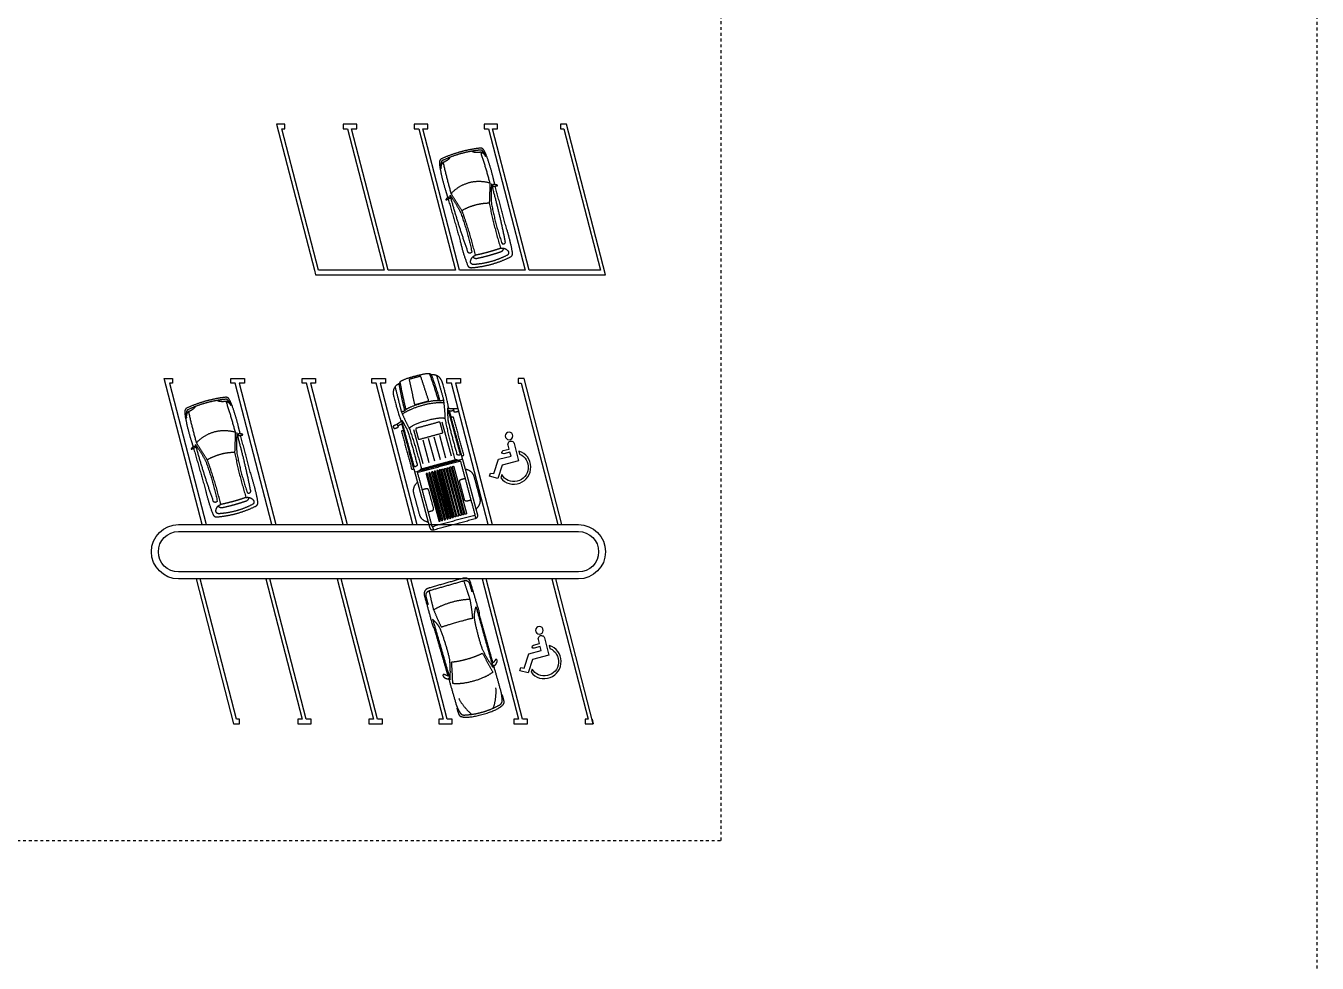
# Model space of a CAD drawing. Header units: metres. Extents: x -17 to 580, y -130 to 19.
# Drawn here: x 333.55 to 378.18, y -61.27 to -28.89 of the extents above; entities that cross this region are included whole.
import ezdxf

# ---------------------------------------------------------------- set-up
doc = ezdxf.new("R2010")
doc.units = ezdxf.units.M
for name, pattern in [('Dash Line_3', [0.002905, 0.001937, -0.000968375]), ('Style Grey Lines_1', [0]), ('Style Hidden', [0.015, 0.006, -0.009]), ('Thin Grey Page Lines', [0])]:
    doc.linetypes.add(name, pattern=pattern)
for name, color, linetype, true_color in [('Furniture', 7, 'Continuous', 0x7a8bf7), ('Imported blocks', 7, 'Continuous', 0x7a8bf7), ('Page Layout', 7, 'Continuous', 0xe0e0e0)]:
    doc.layers.add(name, color=color, linetype=linetype, true_color=true_color)

# ---------------------------------------------------------------- blocks, each defined once
blk = doc.blocks.new('Single row parking B')
at = {"layer": 'Imported blocks', "linetype": 'Thin Grey Page Lines'}
blk.add_lwpolyline([(-4.378, -2.444), (-4.337, -2.604), (5.684, -2.604), (4.337, 2.604), (4.133, 2.604), (4.133, 2.444), (4.241, 2.444), (5.505, -2.444), (3.043, -2.444), (1.779, 2.444), (1.956, 2.444), (1.956, 2.604), (1.486, 2.604), (1.486, 2.444), (1.642, 2.444), (2.905, -2.444), (0.632, -2.444), (-0.632, 2.444), (-0.455, 2.444), (-0.455, 2.603), (-0.925, 2.604), (-0.925, 2.444), (-0.77, 2.444), (0.494, -2.444), (-1.83, -2.444), (-3.094, 2.444), (-2.916, 2.444), (-2.916, 2.604), (-3.386, 2.604), (-3.386, 2.444), (-3.231, 2.444), (-1.967, -2.444), (-4.241, -2.444), (-5.505, 2.444), (-5.397, 2.444), (-5.397, 2.604), (-5.684, 2.604), (-4.378, -2.444)], close=True, dxfattribs=at)
at = {"layer": 'Imported blocks'}
for points in [[(0.002, 1.404), (-0.062, 1.354), (-0.055, 1.273)], [(0.671, 1.647), (0.327, 1.552), (0.002, 1.404)], [(0.056, 1.352), (0.017, 1.336), (0.006, 1.296)], [(0.687, 1.587), (0.362, 1.497), (0.056, 1.352)], [(0.07, 1.288), (0.174, 1.332), (0.263, 1.4)], [(0.263, 1.4), (0.296, 1.426), (0.315, 1.464)], [(1.369, 1.781), (1.015, 1.742), (0.671, 1.647)], [(1.349, 1.709), (1.013, 1.677), (0.687, 1.587)], [(1.07, 1.672), (1.105, 1.65), (1.147, 1.644)], [(1.147, 1.644), (1.259, 1.632), (1.37, 1.647)], [(1.421, 1.687), (1.391, 1.716), (1.349, 1.709)], [(1.485, 1.699), (1.45, 1.772), (1.369, 1.781)], [(1.691, 0.574), (1.548, 1.116), (1.37, 1.647)], [(1.37, 1.647), (1.486, 1.605), (1.534, 1.492)], [(1.518, 1.553), (1.477, 1.625), (1.421, 1.687)], [(1.561, 1.54), (1.53, 1.623), (1.485, 1.699)], [(1.534, 1.492), (1.534, 1.525), (1.518, 1.553)], [(1.802, 0.749), (1.706, 1.152), (1.561, 1.54)], [(-0.055, 1.273), (-0.054, 1.185), (-0.038, 1.098)], [(-0.038, 1.098), (0.036, 0.69), (0.161, 0.296)], [(0.006, 1.296), (-0.01, 1.215), (-0.009, 1.131)], [(-0.009, 1.131), (-0.008, 1.099), (0.009, 1.071)], [(0.009, 1.071), (-0.008, 1.192), (0.07, 1.288)], [(0.07, 1.288), (0.19, 0.74), (0.346, 0.202)], [(0.346, 0.202), (0.598, 0.485), (0.964, 0.586)], [(0.964, 0.586), (1.329, 0.687), (1.691, 0.574)], [(1.691, 0.574), (1.678, 0.23), (1.666, -0.115)], [(1.743, 0.549), (1.723, 0.214), (1.739, -0.121)], [(2.227, -1.479), (2.025, -0.456), (1.743, 0.549)], [(1.786, 0.509), (1.77, 0.472), (1.808, 0.454)], [(1.86, 0.517), (1.822, 0.52), (1.786, 0.509)], [(1.86, 0.517), (1.831, 0.633), (1.802, 0.749)], [(1.808, 0.454), (1.841, 0.46), (1.873, 0.466)], [(1.948, 0.494), (1.907, 0.515), (1.86, 0.517)], [(1.873, 0.466), (1.909, 0.472), (1.945, 0.477)], [(2.258, -0.982), (2.059, -0.26), (1.873, 0.466)], [(1.945, 0.477), (1.952, 0.478), (1.953, 0.485)], [(1.953, 0.485), (1.954, 0.491), (1.948, 0.494)], [(0.161, 0.296), (0.196, 0.181), (0.23, 0.067)], [(0.167, 0.002), (0.163, -0.004), (0.167, -0.009)], [(0.23, 0.067), (0.191, 0.041), (0.167, 0.002)], [(0.177, -0.011), (0.211, 0.003), (0.245, 0.016)], [(0.23, 0.067), (0.261, 0.088), (0.298, 0.098)], [(0.307, 0.039), (0.276, 0.028), (0.245, 0.016)], [(0.245, 0.016), (0.459, -0.702), (0.659, -1.424)], [(0.298, 0.098), (0.33, 0.074), (0.307, 0.039)], [(0.314, 0.154), (0.504, -0.123), (0.662, -0.419)], [(0.94, -1.835), (0.588, -0.853), (0.314, 0.154)], [(0.721, -0.376), (0.534, -0.086), (0.346, 0.202)], [(0.167, -0.009), (0.171, -0.014), (0.177, -0.011)], [(0.662, -0.419), (0.916, -1.098), (1.064, -1.809)], [(0.721, -0.376), (0.937, -0.252), (1.177, -0.186)], [(1.187, -1.923), (1.001, -1.135), (0.721, -0.376)], [(1.177, -0.186), (1.417, -0.12), (1.666, -0.115)], [(1.666, -0.115), (1.815, -0.91), (2.061, -1.682)], [(1.739, -0.121), (1.87, -0.835), (2.107, -1.52)], [(2.471, -1.841), (2.394, -1.404), (2.258, -0.982)], [(0.659, -1.424), (0.758, -1.856), (0.917, -2.271)], [(2.061, -1.682), (1.846, -1.756), (1.628, -1.816)], [(2.061, -1.682), (2.205, -1.656), (2.303, -1.764)], [(2.068, -1.8), (2.149, -1.769), (2.164, -1.684)], [(2.107, -1.52), (2.185, -1.553), (2.227, -1.479)], [(2.303, -1.764), (2.336, -1.798), (2.332, -1.844)], [(1.064, -1.809), (1.014, -1.877), (0.94, -1.835)], [(1.037, -2.202), (1.01, -2.164), (1.021, -2.119)], [(1.021, -2.119), (1.05, -1.975), (1.187, -1.923)], [(1.111, -2.245), (1.064, -2.24), (1.037, -2.202)], [(1.099, -1.978), (1.156, -2.044), (1.241, -2.028)], [(1.718, -2.144), (1.42, -2.227), (1.111, -2.245)], [(1.628, -1.816), (1.409, -1.877), (1.187, -1.923)], [(1.241, -2.028), (1.452, -1.985), (1.658, -1.928)], [(1.658, -1.928), (1.865, -1.871), (2.068, -1.8)], [(2.291, -1.919), (2.017, -2.062), (1.718, -2.144)], [(1.743, -2.232), (2.085, -2.138), (2.402, -1.979)], [(2.332, -1.844), (2.329, -1.891), (2.291, -1.919)], [(2.402, -1.979), (2.481, -1.932), (2.471, -1.841)], [(0.917, -2.271), (0.955, -2.354), (1.046, -2.353)], [(1.046, -2.353), (1.4, -2.327), (1.743, -2.232)]]:
    blk.add_open_spline(points, degree=2, dxfattribs=at)
blk = doc.blocks.new('Two rows parking B')
at = {"layer": 'Imported blocks', "linetype": 'Thin Grey Page Lines'}
for points in [[(-6.096, 0.726), (-7.401, 5.774), (-7.115, 5.774), (-7.115, 5.614), (-7.223, 5.614), (-5.959, 0.726)], [(-3.685, 0.726), (-4.949, 5.614), (-5.104, 5.614), (-5.104, 5.774), (-4.634, 5.774), (-4.634, 5.614), (-4.811, 5.614), (-3.547, 0.726)], [(-1.223, 0.726), (-2.487, 5.614), (-2.642, 5.614), (-2.642, 5.774), (-2.172, 5.774), (-2.172, 5.614), (-2.35, 5.614), (-1.086, 0.726)], [(1.188, 0.726), (-0.076, 5.614), (-0.231, 5.614), (-0.231, 5.774), (0.239, 5.774), (0.239, 5.614), (0.061, 5.614), (1.325, 0.726)], [(3.787, 0.726), (2.524, 5.614), (2.368, 5.614), (2.368, 5.774), (2.838, 5.774), (2.838, 5.614), (2.661, 5.614), (3.925, 0.726)], [(6.336, 0.726), (5.031, 5.774), (4.827, 5.774), (4.827, 5.614), (4.935, 5.614), (6.199, 0.726)], [(-6.3, -1.149), (-5.007, -6.153), (-4.803, -6.153), (-4.803, -5.993), (-4.911, -5.993), (-6.163, -1.149)], [(-3.889, -1.149), (-2.637, -5.993), (-2.792, -5.993), (-2.792, -6.153), (-2.322, -6.153), (-2.322, -5.993), (-2.499, -5.993), (-3.752, -1.149)], [(-1.428, -1.149), (-0.175, -5.993), (-0.33, -5.993), (-0.33, -6.153), (0.14, -6.153), (0.14, -5.993), (-0.038, -5.993), (-1.29, -1.149)], [(0.984, -1.149), (2.236, -5.993), (2.081, -5.993), (2.081, -6.153), (2.551, -6.153), (2.551, -5.993), (2.373, -5.993), (1.121, -1.149)], [(3.583, -1.149), (4.836, -5.993), (4.68, -5.993), (4.68, -6.153), (5.15, -6.153), (5.15, -5.993), (4.973, -5.993), (3.721, -1.149)], [(5.994, -1.149), (7.247, -5.993), (7.139, -5.993), (7.139, -6.153), (7.425, -6.153), (6.132, -1.149)], [(7.384, -5.993), (7.425, -6.153)]]:
    blk.add_lwpolyline(points, dxfattribs=at)
at = {"layer": 'Imported blocks', "linetype": 'Style Grey Lines_1'}
for points in [[(2.435, 4.734), (2.421, 4.735)], [(2.456, 4.659), (2.434, 4.657)], [(2.6, 4.668), (2.597, 4.695)], [(0.674, 4.147), (0.663, 4.171)], [(0.782, 4.287), (0.795, 4.295)], [(0.803, 4.211), (0.823, 4.221)], [(2.52, 3.086), (2.2, 4.265)], [(1.541, 2.821), (1.222, 4)], [(1.529, 3.658), (1.741, 2.875)], [(1.719, 3.71), (1.931, 2.927)], [(1.918, 3.764), (2.13, 2.981)], [(2.108, 3.815), (2.32, 3.032)], [(4.691, 3.531), (4.845, 2.933), (4.272, 2.785), (4.123, 2.324), (3.842, 2.397), (3.871, 2.506), (3.992, 2.492), (4.148, 2.983), (4.581, 3.095), (4.546, 3.23), (4.334, 3.175)], [(4.305, 3.284), (4.516, 3.338), (4.48, 3.477)], [(4.851, 3.268), (4.879, 3.163)], [(2.9, 1.085), (2.466, 2.686)], [(2.518, 2.7), (2.951, 1.099)], [(2.989, 1.11), (2.556, 2.71)], [(2.607, 2.724), (3.04, 1.124)], [(1.648, 2.464), (2.081, 0.864)], [(2.133, 0.878), (1.7, 2.478)], [(1.738, 2.488), (2.171, 0.888)], [(2.222, 0.902), (1.789, 2.502)], [(1.833, 2.514), (2.266, 0.914)], [(2.318, 0.928), (1.885, 2.528)], [(1.924, 2.539), (2.358, 0.939)], [(2.409, 0.953), (1.976, 2.553)], [(2.014, 2.563), (2.447, 0.963)], [(2.499, 0.977), (2.065, 2.577)], [(2.102, 2.587), (2.535, 0.987)], [(2.587, 1.001), (2.153, 2.601)], [(2.623, 1.011), (2.19, 2.611)], [(2.241, 2.625), (2.675, 1.025)], [(2.713, 1.035), (2.279, 2.635)], [(2.331, 2.649), (2.764, 1.049)], [(2.804, 1.06), (2.371, 2.66)], [(2.422, 2.674), (2.855, 1.073)], [(3.377, 1.264), (3.005, 2.641)], [(4.259, 2.453), (4.225, 2.346)], [(1.347, 2.193), (1.719, 0.815)], [(3.326, 1.048), (3.355, 0.941)], [(1.873, 0.655), (1.902, 0.548)], [(5.739, -3.187), (5.893, -3.786), (5.32, -3.934), (5.171, -4.395), (4.89, -4.322), (4.919, -4.213), (5.04, -4.227), (5.196, -3.735), (5.629, -3.623), (5.594, -3.489), (5.382, -3.544)], [(5.353, -3.435), (5.564, -3.38), (5.528, -3.242)], [(5.899, -3.45), (5.927, -3.556)], [(5.307, -4.265), (5.273, -4.372)]]:
    blk.add_lwpolyline(points, dxfattribs=at)
for points in [[(4.648, 3.792, 1), (4.382, 3.792, 1), (4.648, 3.792)], [(5.696, -2.927, 1), (5.43, -2.927, 1), (5.696, -2.927)]]:
    blk.add_lwpolyline(points, format="xyb", close=True, dxfattribs=at)
at = {"layer": 'Imported blocks', "linetype": 'Thin Grey Page Lines'}
for points in [[(-6.91, 0.726), (6.91, 0.726, -1), (6.91, -1.149), (-6.91, -1.149, -1), (-6.91, 0.726)], [(-6.91, 0.486), (6.91, 0.486, -1), (6.91, -0.91), (-6.91, -0.91, -1), (-6.91, 0.486)]]:
    blk.add_lwpolyline(points, format="xyb", close=True, dxfattribs=at)
at = {"layer": 'Imported blocks'}
for points, degree in [([(1.247, 5.849), (0.873, 5.748), (0.749, 5.662)], 2), ([(1.437, 5.849), (1.259, 5.801), (1.082, 5.753)], 2), ([(1.77, 5.938), (1.62, 5.95), (1.247, 5.849)], 2), ([(1.467, 5.831), (1.461, 5.856), (1.437, 5.849)], 2), ([(1.732, 5.025), (1.6, 5.428), (1.467, 5.831)], 2), ([(2.077, 5.008), (1.934, 5.496), (1.77, 5.938)], 2), ([(1.834, 5.897), (1.805, 5.922), (1.77, 5.938)], 2), ([(2.108, 5.815), (1.99, 5.918), (1.834, 5.897)], 2), ([(2.131, 4.995), (2.002, 5.453), (1.834, 5.897)], 2), ([(2.011, 5.875), (2.133, 5.45), (2.255, 5.025)], 2), ([(2.223, 5.595), (2.192, 5.719), (2.108, 5.815)], 2), ([(0.52, 5.385), (0.496, 5.26), (0.531, 5.137)], 2), ([(0.714, 5.594), (0.57, 5.533), (0.52, 5.385)], 2), ([(0.574, 5.485), (0.682, 5.057), (0.791, 4.629)], 2), ([(0.749, 5.662), (0.728, 5.63), (0.714, 5.594)], 2), ([(0.913, 4.665), (0.794, 5.125), (0.714, 5.594)], 2), ([(0.954, 4.703), (0.831, 5.198), (0.749, 5.662)], 2), ([(1.082, 5.753), (1.058, 5.747), (1.065, 5.722)], 2), ([(1.065, 5.722), (1.154, 5.308), (1.243, 4.893)], 2), ([(2.403, 4.852), (2.422, 4.86), (2.223, 5.595)], 2), ([(-5.966, 4.993), (-6.31, 4.898), (-6.635, 4.75)], 2), ([(-5.95, 4.933), (-6.275, 4.843), (-6.581, 4.698)], 2), ([(-5.268, 5.128), (-5.622, 5.088), (-5.966, 4.993)], 2), ([(-5.288, 5.056), (-5.624, 5.023), (-5.95, 4.933)], 2), ([(-5.567, 5.018), (-5.532, 4.996), (-5.49, 4.991)], 2), ([(-5.49, 4.991), (-5.378, 4.978), (-5.267, 4.993)], 2), ([(-5.216, 5.034), (-5.246, 5.062), (-5.288, 5.056)], 2), ([(-5.152, 5.045), (-5.187, 5.118), (-5.268, 5.128)], 2), ([(-4.946, 3.92), (-5.089, 4.462), (-5.267, 4.993)], 2), ([(-5.267, 4.993), (-5.151, 4.952), (-5.103, 4.839)], 2), ([(-5.119, 4.9), (-5.16, 4.972), (-5.216, 5.034)], 2), ([(-5.076, 4.886), (-5.107, 4.969), (-5.152, 5.045)], 2), ([(0.531, 5.137), (0.73, 4.401), (0.75, 4.405)], 2), ([(1.499, 4.915), (1.128, 4.815), (0.954, 4.703)], 2), ([(1.273, 4.875), (1.494, 4.935), (1.715, 4.995)], 2), ([(2.077, 5.008), (1.871, 5.016), (1.499, 4.915)], 2), ([(2.267, 4.936), (1.926, 4.953), (1.519, 4.843)], 2), ([(1.715, 4.995), (1.739, 5.001), (1.732, 5.025)], 2), ([(2.131, 4.995), (2.106, 5.008), (2.077, 5.008)], 2), ([(2.255, 5.025), (2.194, 5.007), (2.131, 4.995)], 2), ([(2.31, 4.39), (2.3, 4.709), (2.255, 5.025)], 2), ([(-6.635, 4.75), (-6.699, 4.7), (-6.692, 4.62)], 2), ([(-6.692, 4.62), (-6.691, 4.531), (-6.675, 4.444)], 2), ([(-6.631, 4.643), (-6.647, 4.561), (-6.646, 4.478)], 2), ([(-6.646, 4.478), (-6.645, 4.445), (-6.628, 4.417)], 2), ([(-6.581, 4.698), (-6.62, 4.683), (-6.631, 4.643)], 2), ([(-6.628, 4.417), (-6.645, 4.539), (-6.567, 4.634)], 2), ([(-6.567, 4.634), (-6.463, 4.678), (-6.374, 4.746)], 2), ([(-6.567, 4.634), (-6.447, 4.087), (-6.291, 3.549)], 2), ([(-6.374, 4.746), (-6.341, 4.773), (-6.322, 4.81)], 2), ([(-5.103, 4.839), (-5.103, 4.871), (-5.119, 4.9)], 2), ([(-4.835, 4.095), (-4.931, 4.498), (-5.076, 4.886)], 2), ([(0.791, 4.629), (0.853, 4.644), (0.913, 4.665)], 2), ([(0.791, 4.629), (0.912, 4.333), (1.064, 4.053)], 2), ([(1.519, 4.843), (1.112, 4.732), (0.826, 4.546)], 2), ([(0.954, 4.703), (0.929, 4.689), (0.913, 4.665)], 2), ([(1.243, 4.893), (1.249, 4.869), (1.273, 4.875)], 2), ([(2.393, 4.764), (2.382, 4.541), (2.404, 4.319)], 2), ([(2.832, 3.144), (2.614, 3.955), (2.393, 4.764)], 2), ([(2.435, 4.734), (2.419, 4.793), (2.403, 4.852)], 2), ([(2.614, 4.721), (2.525, 4.728), (2.435, 4.734)], 2), ([(2.456, 4.659), (2.528, 4.663), (2.6, 4.668)], 2), ([(2.518, 4.428), (2.487, 4.543), (2.456, 4.659)], 2), ([(2.597, 4.695), (2.594, 4.715), (2.614, 4.721)], 2), ([(2.6, 4.668), (2.602, 4.655), (2.603, 4.642)], 2), ([(2.603, 4.642), (2.606, 4.618), (2.63, 4.621)], 2), ([(2.618, 4.722), (2.616, 4.721), (2.614, 4.721)], 2), ([(2.732, 4.736), (2.675, 4.729), (2.618, 4.722)], 2), ([(2.63, 4.621), (2.687, 4.628), (2.744, 4.635)], 2), ([(2.759, 4.715), (2.756, 4.739), (2.732, 4.736)], 2), ([(2.744, 4.635), (2.768, 4.638), (2.765, 4.662)], 2), ([(2.765, 4.662), (2.762, 4.688), (2.759, 4.715)], 2), ([(-6.675, 4.444), (-6.601, 4.037), (-6.476, 3.642)], 2), ([(-4.777, 3.864), (-4.806, 3.979), (-4.835, 4.095)], 2), ([(0.526, 4.138), (0.503, 4.129), (0.513, 4.107)], 2), ([(0.513, 4.107), (0.523, 4.082), (0.534, 4.057)], 2), ([(0.631, 4.184), (0.578, 4.161), (0.526, 4.138)], 2), ([(0.534, 4.057), (0.544, 4.035), (0.566, 4.045)], 2), ([(0.566, 4.045), (0.619, 4.068), (0.672, 4.09)], 2), ([(0.635, 4.185), (0.633, 4.184), (0.631, 4.184)], 2), ([(0.782, 4.287), (0.708, 4.236), (0.635, 4.185)], 2), ([(0.663, 4.171), (0.655, 4.19), (0.635, 4.185)], 2), ([(0.672, 4.09), (0.694, 4.1), (0.684, 4.122)], 2), ([(0.674, 4.147), (0.738, 4.179), (0.803, 4.211)], 2), ([(0.684, 4.122), (0.679, 4.134), (0.674, 4.147)], 2), ([(0.75, 4.405), (0.766, 4.346), (0.782, 4.287)], 2), ([(0.803, 4.211), (0.834, 4.096), (0.865, 3.981)], 2), ([(1.242, 2.714), (1.021, 3.523), (0.804, 4.334)], 2), ([(0.804, 4.334), (0.926, 4.147), (1.019, 3.944)], 2), ([(1.661, 4.316), (1.211, 4.194), (1.064, 4.053)], 2), ([(1.064, 4.053), (1.309, 3.362), (1.481, 2.65)], 2), ([(1.312, 4.057), (1.28, 4.049), (1.289, 4.017)], 2), ([(2.093, 4.269), (1.703, 4.163), (1.312, 4.057)], 2), ([(2.31, 4.39), (2.112, 4.438), (1.661, 4.316)], 2), ([(2.134, 4.245), (2.125, 4.278), (2.093, 4.269)], 2), ([(2.22, 3.928), (2.177, 4.087), (2.134, 4.245)], 2), ([(2.658, 2.969), (2.447, 3.67), (2.31, 4.39)], 2), ([(2.404, 4.319), (2.549, 3.731), (2.713, 3.15)], 2), ([(2.572, 4.443), (2.545, 4.435), (2.518, 4.428)], 2), ([(2.879, 3.102), (2.697, 3.765), (2.518, 4.428)], 2), ([(2.597, 4.428), (2.592, 4.448), (2.572, 4.443)], 2), ([(2.945, 3.141), (2.771, 3.785), (2.597, 4.428)], 2), ([(-6.476, 3.642), (-6.441, 3.528), (-6.407, 3.413)], 2), ([(-6.291, 3.549), (-6.039, 3.831), (-5.673, 3.932)], 2), ([(-5.673, 3.932), (-5.307, 4.033), (-4.946, 3.92)], 2), ([(-4.946, 3.92), (-4.959, 3.576), (-4.971, 3.231)], 2), ([(-4.894, 3.895), (-4.914, 3.56), (-4.898, 3.225)], 2), ([(-4.41, 1.867), (-4.612, 2.89), (-4.894, 3.895)], 2), ([(-4.851, 3.855), (-4.866, 3.818), (-4.829, 3.801)], 2), ([(-4.777, 3.864), (-4.815, 3.866), (-4.851, 3.855)], 2), ([(-4.829, 3.801), (-4.796, 3.807), (-4.764, 3.812)], 2), ([(-4.689, 3.84), (-4.73, 3.861), (-4.777, 3.864)], 2), ([(-4.764, 3.812), (-4.728, 3.818), (-4.692, 3.824)], 2), ([(-4.379, 2.364), (-4.578, 3.086), (-4.764, 3.812)], 2), ([(-4.692, 3.824), (-4.685, 3.825), (-4.684, 3.831)], 2), ([(-4.684, 3.831), (-4.683, 3.837), (-4.689, 3.84)], 2), ([(0.812, 3.966), (0.792, 3.961), (0.797, 3.941)], 2), ([(0.797, 3.941), (0.971, 3.297), (1.146, 2.654)], 2), ([(0.865, 3.981), (0.839, 3.973), (0.812, 3.966)], 2), ([(1.222, 2.653), (1.045, 3.317), (0.865, 3.981)], 2), ([(1.019, 3.944), (1.19, 3.364), (1.342, 2.778)], 2), ([(1.289, 4.017), (1.332, 3.858), (1.375, 3.7)], 2), ([(1.375, 3.7), (1.384, 3.668), (1.416, 3.676)], 2), ([(1.416, 3.676), (1.806, 3.782), (2.196, 3.888)], 2), ([(2.196, 3.888), (2.228, 3.896), (2.22, 3.928)], 2), ([(4.48, 3.477), (4.47, 3.515), (4.481, 3.554), (4.509, 3.582)], 3), ([(4.509, 3.582), (4.537, 3.609), (4.576, 3.619), (4.614, 3.609)], 3), ([(4.614, 3.609), (4.653, 3.598), (4.681, 3.57), (4.691, 3.531)], 3), ([(-6.47, 3.348), (-6.474, 3.343), (-6.47, 3.338)], 2), ([(-6.407, 3.413), (-6.446, 3.387), (-6.47, 3.348)], 2), ([(-6.47, 3.338), (-6.466, 3.333), (-6.46, 3.335)], 2), ([(-6.46, 3.335), (-6.426, 3.349), (-6.392, 3.362)], 2), ([(-6.407, 3.413), (-6.376, 3.435), (-6.339, 3.444)], 2), ([(-6.33, 3.386), (-6.361, 3.374), (-6.392, 3.362)], 2), ([(-6.392, 3.362), (-6.178, 2.644), (-5.978, 1.922)], 2), ([(-6.339, 3.444), (-6.307, 3.42), (-6.33, 3.386)], 2), ([(-6.323, 3.5), (-6.133, 3.223), (-5.975, 2.928)], 2), ([(-5.697, 1.512), (-6.048, 2.494), (-6.323, 3.5)], 2), ([(-5.916, 2.97), (-6.103, 3.26), (-6.291, 3.549)], 2), ([(-5.916, 2.97), (-5.7, 3.094), (-5.46, 3.16)], 2), ([(-5.46, 3.16), (-5.22, 3.227), (-4.971, 3.231)], 2), ([(-4.971, 3.231), (-4.822, 2.436), (-4.576, 1.665)], 2), ([(-4.898, 3.225), (-4.767, 2.512), (-4.53, 1.826)], 2), ([(2.713, 3.15), (2.772, 3.131), (2.832, 3.144)], 2), ([(2.931, 3.116), (2.951, 3.121), (2.945, 3.141)], 2), ([(4.265, 3.215), (4.257, 3.247), (4.274, 3.276), (4.305, 3.284)], 3), ([(4.334, 3.175), (4.302, 3.167), (4.273, 3.184), (4.265, 3.215)], 3), ([(5.264, 2.726), (5.258, 2.983), (5.098, 3.193), (4.851, 3.268)], 3), ([(4.879, 3.163), (5.079, 3.075), (5.193, 2.882), (5.173, 2.664)], 3), ([(-5.975, 2.928), (-5.721, 2.248), (-5.573, 1.538)], 2), ([(-5.45, 1.423), (-5.636, 2.211), (-5.916, 2.97)], 2), ([(1.342, 2.778), (1.301, 2.733), (1.242, 2.714)], 2), ([(2.889, 2.979), (2.083, 2.76), (1.277, 2.542)], 2), ([(1.376, 2.536), (2.091, 2.729), (2.806, 2.923)], 2), ([(1.481, 2.65), (1.775, 2.731), (2.069, 2.811)], 2), ([(2.069, 2.811), (2.363, 2.89), (2.658, 2.969)], 2), ([(2.371, 2.66), (2.364, 2.686), (2.389, 2.692)], 2), ([(2.389, 2.692), (2.415, 2.699), (2.422, 2.674)], 2), ([(2.466, 2.686), (2.459, 2.711), (2.485, 2.718)], 2), ([(2.485, 2.718), (2.511, 2.725), (2.518, 2.7)], 2), ([(2.556, 2.71), (2.549, 2.736), (2.575, 2.743)], 2), ([(2.575, 2.743), (2.6, 2.75), (2.607, 2.724)], 2), ([(2.763, 2.945), (2.711, 2.959), (2.658, 2.969)], 2), ([(2.806, 2.923), (2.829, 2.929), (2.835, 2.909)], 2), ([(2.835, 2.909), (3.085, 1.986), (3.334, 1.063)], 2), ([(2.879, 3.102), (2.905, 3.109), (2.931, 3.116)], 2), ([(2.918, 2.962), (2.899, 3.032), (2.879, 3.102)], 2), ([(2.918, 2.962), (2.911, 2.985), (2.889, 2.979)], 2), ([(2.918, 2.962), (2.918, 2.962), (2.918, 2.962)], 2), ([(3.005, 2.641), (2.961, 2.802), (2.918, 2.962)], 2), ([(4.881, 2.162), (5.123, 2.25), (5.271, 2.468), (5.264, 2.726)], 3), ([(-4.166, 1.505), (-4.243, 1.942), (-4.379, 2.364)], 2), ([(1.146, 2.654), (1.151, 2.634), (1.171, 2.639)], 2), ([(1.171, 2.639), (1.197, 2.646), (1.222, 2.653)], 2), ([(1.222, 2.653), (1.241, 2.583), (1.26, 2.513)], 2), ([(1.277, 2.542), (1.254, 2.536), (1.26, 2.513)], 2), ([(1.26, 2.513), (1.26, 2.513), (1.26, 2.513)], 2), ([(1.26, 2.513), (1.303, 2.353), (1.347, 2.193)], 2), ([(1.358, 2.509), (1.353, 2.529), (1.376, 2.536)], 2), ([(1.858, 0.664), (1.608, 1.586), (1.358, 2.509)], 2), ([(1.481, 2.65), (1.44, 2.615), (1.403, 2.576)], 2), ([(1.667, 2.497), (1.641, 2.49), (1.648, 2.464)], 2), ([(1.7, 2.478), (1.693, 2.504), (1.667, 2.497)], 2), ([(1.756, 2.521), (1.731, 2.514), (1.738, 2.488)], 2), ([(1.789, 2.502), (1.782, 2.528), (1.756, 2.521)], 2), ([(1.852, 2.547), (1.826, 2.54), (1.833, 2.514)], 2), ([(1.885, 2.528), (1.878, 2.554), (1.852, 2.547)], 2), ([(1.943, 2.572), (1.917, 2.565), (1.924, 2.539)], 2), ([(1.976, 2.553), (1.969, 2.579), (1.943, 2.572)], 2), ([(2.033, 2.596), (2.007, 2.589), (2.014, 2.563)], 2), ([(2.065, 2.577), (2.058, 2.603), (2.033, 2.596)], 2), ([(2.121, 2.62), (2.095, 2.613), (2.102, 2.587)], 2), ([(2.153, 2.601), (2.146, 2.627), (2.121, 2.62)], 2), ([(2.19, 2.611), (2.183, 2.637), (2.209, 2.644)], 2), ([(2.209, 2.644), (2.234, 2.651), (2.241, 2.625)], 2), ([(2.279, 2.635), (2.272, 2.661), (2.298, 2.668)], 2), ([(2.298, 2.668), (2.324, 2.675), (2.331, 2.649)], 2), ([(2.81, 2.199), (2.79, 2.272), (2.864, 2.292)], 2), ([(2.864, 2.292), (2.928, 2.31), (2.992, 2.327)], 2), ([(3.311, 2.378), (3.257, 2.58), (3.005, 2.641)], 2), ([(3.51, 1.646), (3.411, 2.012), (3.311, 2.378)], 2), ([(4.225, 2.346), (4.385, 2.145), (4.639, 2.073), (4.881, 2.162)], 3), ([(4.792, 2.229), (4.579, 2.179), (4.373, 2.266), (4.259, 2.453)], 3), ([(5.173, 2.664), (5.153, 2.447), (5.006, 2.278), (4.792, 2.229)], 3), ([(-5.978, 1.922), (-5.879, 1.49), (-5.72, 1.076)], 2), ([(-4.53, 1.826), (-4.452, 1.793), (-4.41, 1.867)], 2), ([(1.347, 2.193), (1.16, 2.012), (1.214, 1.811)], 2), ([(1.214, 1.811), (1.313, 1.445), (1.413, 1.078)], 2), ([(1.645, 1.962), (1.58, 1.945), (1.516, 1.927)], 2), ([(1.738, 1.909), (1.718, 1.982), (1.645, 1.962)], 2), ([(1.903, 1.299), (1.82, 1.604), (1.738, 1.909)], 2), ([(2.975, 1.589), (2.893, 1.894), (2.81, 2.199)], 2), ([(-5.573, 1.538), (-5.623, 1.47), (-5.697, 1.512)], 2), ([(-5.616, 1.228), (-5.587, 1.371), (-5.45, 1.423)], 2), ([(-5.538, 1.369), (-5.481, 1.302), (-5.396, 1.318)], 2), ([(-5.009, 1.53), (-5.228, 1.469), (-5.45, 1.423)], 2), ([(-5.396, 1.318), (-5.185, 1.361), (-4.979, 1.419)], 2), ([(-4.576, 1.665), (-4.791, 1.59), (-5.009, 1.53)], 2), ([(-4.979, 1.419), (-4.772, 1.476), (-4.569, 1.547)], 2), ([(-4.346, 1.428), (-4.62, 1.284), (-4.919, 1.202)], 2), ([(-4.894, 1.114), (-4.552, 1.208), (-4.235, 1.368)], 2), ([(-4.576, 1.665), (-4.432, 1.69), (-4.334, 1.582)], 2), ([(-4.569, 1.547), (-4.487, 1.577), (-4.473, 1.663)], 2), ([(-4.305, 1.502), (-4.308, 1.456), (-4.346, 1.428)], 2), ([(-4.334, 1.582), (-4.301, 1.549), (-4.305, 1.502)], 2), ([(-4.235, 1.368), (-4.156, 1.414), (-4.166, 1.505)], 2), ([(3.068, 1.536), (2.995, 1.516), (2.975, 1.589)], 2), ([(3.197, 1.571), (3.133, 1.554), (3.068, 1.536)], 2), ([(3.377, 1.264), (3.564, 1.444), (3.51, 1.646)], 2), ([(-5.72, 1.076), (-5.682, 0.993), (-5.591, 0.993)], 2), ([(-5.6, 1.144), (-5.627, 1.182), (-5.616, 1.228)], 2), ([(-5.526, 1.102), (-5.573, 1.106), (-5.6, 1.144)], 2), ([(-5.591, 0.993), (-5.237, 1.019), (-4.894, 1.114)], 2), ([(-4.919, 1.202), (-5.217, 1.12), (-5.526, 1.102)], 2), ([(1.413, 1.078), (1.467, 0.877), (1.719, 0.815)], 2), ([(1.721, 1.171), (1.785, 1.189), (1.849, 1.206)], 2), ([(1.849, 1.206), (1.923, 1.226), (1.903, 1.299)], 2), ([(3.326, 1.048), (2.599, 0.851), (1.873, 0.655)], 2), ([(1.921, 0.551), (2.629, 0.743), (3.337, 0.935)], 2), ([(2.204, 0.869), (2.229, 0.876), (2.222, 0.902)], 2), ([(2.266, 0.914), (2.273, 0.888), (2.299, 0.895)], 2), ([(2.299, 0.895), (2.325, 0.902), (2.318, 0.928)], 2), ([(2.358, 0.939), (2.365, 0.913), (2.39, 0.92)], 2), ([(2.39, 0.92), (2.416, 0.927), (2.409, 0.953)], 2), ([(2.447, 0.963), (2.454, 0.937), (2.48, 0.944)], 2), ([(2.48, 0.944), (2.506, 0.951), (2.499, 0.977)], 2), ([(2.535, 0.987), (2.542, 0.961), (2.568, 0.968)], 2), ([(2.568, 0.968), (2.594, 0.975), (2.587, 1.001)], 2), ([(2.656, 0.992), (2.63, 0.985), (2.623, 1.011)], 2), ([(2.675, 1.025), (2.682, 0.999), (2.656, 0.992)], 2), ([(2.745, 1.016), (2.72, 1.009), (2.713, 1.035)], 2), ([(2.764, 1.049), (2.771, 1.023), (2.745, 1.016)], 2), ([(2.837, 1.041), (2.811, 1.034), (2.804, 1.06)], 2), ([(2.855, 1.073), (2.862, 1.048), (2.837, 1.041)], 2), ([(2.932, 1.067), (2.907, 1.06), (2.9, 1.085)], 2), ([(2.951, 1.099), (2.958, 1.074), (2.932, 1.067)], 2), ([(3.022, 1.091), (2.996, 1.084), (2.989, 1.11)], 2), ([(3.04, 1.124), (3.047, 1.098), (3.022, 1.091)], 2), ([(3.334, 1.063), (3.338, 1.051), (3.326, 1.048)], 2), ([(3.337, 0.935), (3.458, 0.967), (3.425, 1.088)], 2), ([(3.425, 1.088), (3.401, 1.176), (3.377, 1.264)], 2), ([(1.719, 0.815), (1.743, 0.727), (1.767, 0.64)], 2), ([(1.767, 0.64), (1.8, 0.519), (1.921, 0.551)], 2), ([(1.873, 0.655), (1.861, 0.651), (1.858, 0.664)], 2), ([(2.081, 0.864), (2.088, 0.838), (2.114, 0.845)], 2), ([(2.114, 0.845), (2.14, 0.852), (2.133, 0.878)], 2), ([(2.171, 0.888), (2.178, 0.862), (2.204, 0.869)], 2), ([(2.906, -1.132), (2.328, -1.297), (1.749, -1.462)], 2), ([(2.904, -1.234), (2.354, -1.391), (1.805, -1.548)], 2), ([(3.158, -1.33), (3.112, -1.171), (2.904, -1.234)], 2), ([(3.179, -1.262), (3.111, -1.075), (2.906, -1.132)], 2), ([(3.168, -1.861), (3.077, -1.573), (2.955, -1.223)], 2), ([(3.236, -1.597), (3.199, -1.463), (3.158, -1.33)], 2), ([(3.472, -2.239), (3.325, -1.75), (3.179, -1.262)], 2), ([(1.749, -1.462), (1.545, -1.522), (1.586, -1.717)], 2), ([(1.586, -1.717), (1.72, -2.209), (1.854, -2.701)], 2), ([(1.805, -1.548), (1.595, -1.604), (1.64, -1.764)], 2), ([(1.64, -1.764), (1.676, -1.898), (1.715, -2.032)], 2), ([(1.912, -2.22), (1.837, -1.928), (1.755, -1.566)], 2), ([(2.518, -1.962), (2.155, -2.066), (1.912, -2.22)], 2), ([(1.912, -2.22), (2.026, -2.524), (2.173, -2.813)], 2), ([(3.168, -1.861), (2.881, -1.859), (2.518, -1.962)], 2), ([(3.26, -2.503), (3.232, -2.179), (3.168, -1.861)], 2), ([(3.331, -2.594), (3.294, -2.35), (3.373, -2.113)], 2), ([(3.373, -2.113), (3.646, -3.094), (3.924, -4.073)], 2), ([(2.16, -2.928), (2.063, -2.702), (1.871, -2.542)], 2), ([(1.871, -2.542), (2.158, -3.519), (2.439, -4.498)], 2), ([(2.173, -2.813), (2.29, -2.766), (2.713, -2.646)], 2), ([(2.713, -2.646), (3.135, -2.525), (3.26, -2.503)], 2), ([(3.589, -3.568), (3.431, -3.089), (3.331, -2.594)], 2), ([(3.497, -2.417), (3.496, -2.326), (3.472, -2.239)], 2), ([(3.958, -4.049), (3.727, -3.233), (3.497, -2.417)], 2), ([(1.854, -2.701), (1.879, -2.788), (1.927, -2.866)], 2), ([(1.927, -2.866), (2.162, -3.68), (2.397, -4.494)], 2), ([(2.456, -3.892), (2.337, -3.401), (2.16, -2.928)], 2), ([(5.557, -3.137), (5.585, -3.109), (5.624, -3.099), (5.663, -3.11)], 3), ([(5.663, -3.11), (5.701, -3.12), (5.729, -3.149), (5.739, -3.187)], 3), ([(3.96, -4.201), (3.746, -3.901), (3.589, -3.568)], 2), ([(5.313, -3.503), (5.305, -3.472), (5.322, -3.443), (5.353, -3.435)], 3), ([(5.382, -3.544), (5.35, -3.552), (5.321, -3.535), (5.313, -3.503)], 3), ([(5.528, -3.242), (5.518, -3.203), (5.529, -3.165), (5.557, -3.137)], 3), ([(6.313, -3.993), (6.306, -3.735), (6.146, -3.526), (5.899, -3.45)], 3), ([(5.927, -3.556), (6.127, -3.643), (6.241, -3.836), (6.221, -4.054)], 3), ([(2.476, -4.625), (2.499, -4.257), (2.456, -3.892)], 2), ([(2.528, -4.021), (2.805, -3.99), (3.075, -3.913)], 2), ([(3.075, -3.913), (3.345, -3.836), (3.597, -3.716)], 2), ([(3.597, -3.716), (3.769, -4.046), (3.955, -4.369)], 2), ([(4.04, -3.947), (4.01, -3.987), (3.982, -4.028)], 2), ([(4.09, -3.941), (4.063, -3.923), (4.04, -3.947)], 2), ([(4.04, -4.119), (4.095, -4.06), (4.103, -3.986)], 2), ([(4.092, -3.943), (4.091, -3.942), (4.09, -3.941)], 2), ([(4.103, -3.986), (4.106, -3.962), (4.092, -3.943)], 2), ([(5.929, -4.557), (6.171, -4.469), (6.32, -4.251), (6.313, -3.993)], 3), ([(2.274, -4.452), (2.241, -4.443), (2.228, -4.473)], 2), ([(2.366, -4.489), (2.32, -4.47), (2.274, -4.452)], 2), ([(2.569, -4.765), (2.556, -4.393), (2.528, -4.021)], 2), ([(3.955, -4.369), (3.711, -4.559), (3.294, -4.678)], 2), ([(3.94, -4.129), (3.914, -4.099), (3.927, -4.061)], 2), ([(3.927, -4.061), (3.943, -4.058), (3.958, -4.049)], 2), ([(3.94, -4.129), (3.95, -4.165), (3.96, -4.201)], 2), ([(3.984, -4.144), (3.959, -4.144), (3.94, -4.129)], 2), ([(3.982, -4.028), (3.972, -4.04), (3.958, -4.049)], 2), ([(3.984, -4.144), (4.018, -4.143), (4.04, -4.119)], 2), ([(4.24, -5.05), (4.112, -4.597), (3.984, -4.144)], 2), ([(5.273, -4.372), (5.433, -4.574), (5.687, -4.645), (5.929, -4.557)], 3), ([(5.84, -4.49), (5.627, -4.539), (5.421, -4.452), (5.307, -4.265)], 3), ([(6.221, -4.054), (6.201, -4.272), (6.054, -4.441), (5.84, -4.49)], 3), ([(2.228, -4.473), (2.227, -4.474), (2.227, -4.476)], 2), ([(2.227, -4.476), (2.225, -4.499), (2.241, -4.518)], 2), ([(2.241, -4.518), (2.287, -4.577), (2.364, -4.597)], 2), ([(2.364, -4.597), (2.396, -4.607), (2.425, -4.589)], 2), ([(2.397, -4.494), (2.381, -4.495), (2.366, -4.489)], 2), ([(2.397, -4.494), (2.414, -4.494), (2.43, -4.489)], 2), ([(2.425, -4.589), (2.447, -4.576), (2.455, -4.553)], 2), ([(2.425, -4.589), (2.556, -5.042), (2.686, -5.494)], 2), ([(2.43, -4.489), (2.461, -4.515), (2.455, -4.553)], 2), ([(2.455, -4.553), (2.465, -4.589), (2.476, -4.625)], 2), ([(3.294, -4.678), (2.876, -4.797), (2.569, -4.765)], 2), ([(4.049, -4.907), (4.075, -5.267), (3.963, -5.616)], 2), ([(2.773, -5.271), (2.941, -5.591), (3.221, -5.828)], 2), ([(4.159, -5.519), (4.275, -5.469), (4.275, -5.35)], 2), ([(4.259, -5.15), (4.252, -5.1), (4.24, -5.05)], 2), ([(4.275, -5.35), (4.275, -5.25), (4.259, -5.15)], 2), ([(4.293, -5.19), (4.284, -5.164), (4.259, -5.15)], 2), ([(4.344, -5.399), (4.326, -5.292), (4.293, -5.19)], 2), ([(2.686, -5.494), (2.703, -5.542), (2.723, -5.589)], 2), ([(2.723, -5.589), (2.71, -5.614), (2.715, -5.641)], 2), ([(2.715, -5.641), (2.742, -5.745), (2.783, -5.845)], 2), ([(2.723, -5.589), (2.763, -5.682), (2.816, -5.767)], 2), ([(2.816, -5.767), (2.879, -5.868), (3.004, -5.849)], 2), ([(3.004, -5.849), (3.307, -5.831), (3.599, -5.748)], 2), ([(3.599, -5.748), (3.892, -5.664), (4.159, -5.519)], 2), ([(3.621, -5.823), (4.158, -5.669), (4.31, -5.49)], 2), ([(4.31, -5.49), (4.346, -5.45), (4.344, -5.399)], 2), ([(2.783, -5.845), (2.808, -5.889), (2.86, -5.904)], 2), ([(2.86, -5.904), (3.083, -5.976), (3.621, -5.823)], 2)]:
    blk.add_open_spline(points, degree=degree, dxfattribs=at)

msp = doc.modelspace()

# ---------------------------------------------------------------- linework, layer by layer
at = {"layer": 'Page Layout', "linetype": 'Style Hidden'}
msp.add_lwpolyline([(185.3388148, -129.4521211), (378.181655, -129.4521211), (378.181655, 6.9070518), (185.3388148, 6.9070518), (185.3388148, -129.4521211)], close=True, dxfattribs=at)
at = {"layer": 'Page Layout', "linetype": 'Dash Line_3'}
msp.add_lwpolyline([(284.8552402, -57.0313191), (357.5816362, -57.0313191), (357.5816362, -5.6551738), (284.8552402, -5.6551738), (284.8552402, -57.0313191)], close=True, dxfattribs=at)

# ---------------------------------------------------------------- block references
at = {"layer": 'Furniture'}
for name, p in [('Single row parking B', (347.9018809, -34.8922449)), ('Two rows parking B', (345.7380944, -46.8481611))]:
    msp.add_blockref(name, p, dxfattribs=at)

doc.saveas('drawing.dxf')
